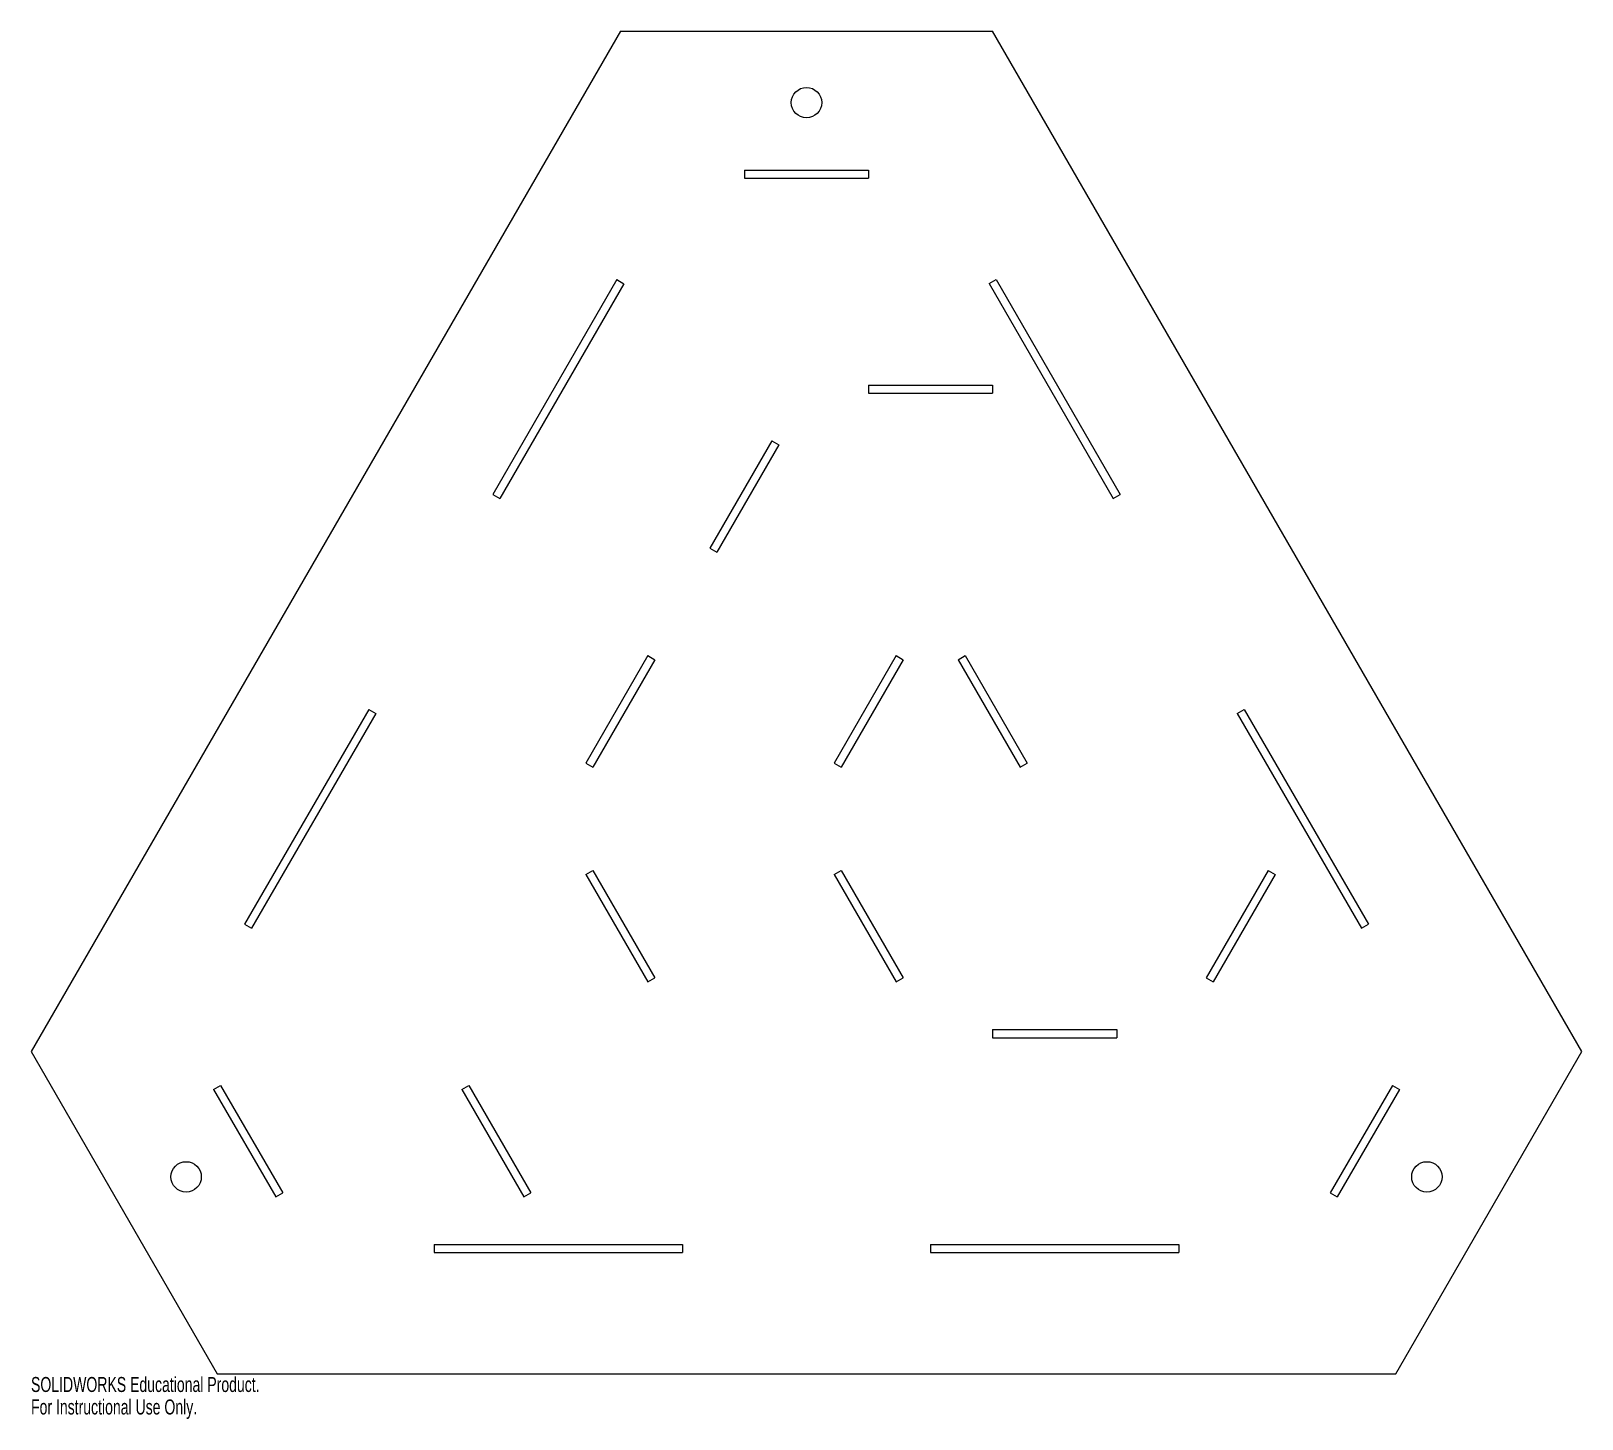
# Model space of a CAD drawing. Header units: millimetres. Extents: x -250 to 250, y -194 to 254.
import ezdxf

# ---------------------------------------------------------------- set-up
doc = ezdxf.new("R2010")
doc.units = ezdxf.units.MM
doc.styles.add('SLDTEXTSTYLE0', font='TXT', dxfattribs={"width": 0.7})

msp = doc.modelspace()

# ---------------------------------------------------------------- linework, layer by layer
at = {"color": 7, "linetype": 'Continuous', "lineweight": 25}
for p, q in [((-60, 254.03), (-250, -75.06)), ((-60, 254.03), (60, 254.03)), ((250, -75.06), (60, 254.03)), ((-20, 209.15), (20, 209.15)), ((-20, 209.15), (-20, 206.55)), ((-20, 206.55), (20, 206.55)), ((20, 209.15), (20, 206.55)), ((-61.13, 173.86), (-101.13, 104.57)), ((-58.87, 172.56), (-98.87, 103.27)), ((-61.13, 173.86), (-58.87, 172.56)), ((58.86, 172.57), (61.12, 173.87)), ((58.86, 172.57), (98.86, 103.29)), ((61.12, 173.87), (101.12, 104.59)), ((20, 139.86), (60, 139.86)), ((20, 139.86), (20, 137.26)), ((20, 137.26), (60, 137.26)), ((60, 139.86), (60, 137.26)), ((-11.13, 121.89), (-31.13, 87.25)), ((-8.87, 120.59), (-28.87, 85.95)), ((-11.13, 121.89), (-8.87, 120.59)), ((-101.13, 104.57), (-98.87, 103.27)), ((98.86, 103.29), (101.12, 104.59)), ((-31.13, 87.25), (-28.87, 85.95)), ((-51.13, 52.61), (-71.13, 17.97)), ((-48.87, 51.31), (-68.87, 16.67)), ((-51.13, 52.61), (-48.87, 51.31)), ((28.87, 52.61), (8.87, 17.97)), ((31.13, 51.31), (11.13, 16.67)), ((28.87, 52.61), (31.13, 51.31)), ((48.87, 51.31), (51.13, 52.61)), ((48.87, 51.31), (68.87, 16.67)), ((51.13, 52.61), (71.13, 17.97)), ((-141.13, 35.29), (-181.13, -33.99)), ((-141.13, 35.29), (-138.87, 33.99)), ((138.87, 33.99), (141.13, 35.29)), ((141.13, 35.29), (181.13, -33.99)), ((-138.87, 33.99), (-178.87, -35.29)), ((138.87, 33.99), (178.87, -35.29)), ((-71.13, 17.97), (-68.87, 16.67)), ((8.87, 17.97), (11.13, 16.67)), ((68.87, 16.67), (71.13, 17.97)), ((-71.13, -17.97), (-68.87, -16.67)), ((-71.13, -17.97), (-51.13, -52.61)), ((-68.87, -16.67), (-48.87, -51.31)), ((8.87, -17.97), (11.13, -16.67)), ((8.87, -17.97), (28.87, -52.61)), ((11.13, -16.67), (31.13, -51.31)), ((148.87, -16.67), (128.87, -51.31)), ((151.13, -17.97), (131.13, -52.61)), ((148.87, -16.67), (151.13, -17.97)), ((-181.13, -33.99), (-178.87, -35.29)), ((178.87, -35.29), (181.13, -33.99)), ((-51.13, -52.61), (-48.87, -51.31)), ((28.87, -52.61), (31.13, -51.31)), ((128.87, -51.31), (131.13, -52.61)), ((60, -67.98), (100, -67.98)), ((60, -67.98), (60, -70.58)), ((100, -67.98), (100, -70.58)), ((60, -70.58), (100, -70.58)), ((-250, -75.06), (-190, -178.98)), ((190, -178.98), (250, -75.06)), ((-191.13, -87.25), (-188.87, -85.95)), ((-191.13, -87.25), (-171.13, -121.89)), ((-188.87, -85.95), (-168.87, -120.59)), ((-111.13, -87.25), (-108.87, -85.95)), ((-111.13, -87.25), (-91.13, -121.89)), ((-108.87, -85.95), (-88.87, -120.59)), ((188.87, -85.95), (168.87, -120.59)), ((191.13, -87.25), (171.13, -121.89)), ((188.87, -85.95), (191.13, -87.25)), ((-171.13, -121.89), (-168.87, -120.59)), ((-91.13, -121.89), (-88.87, -120.59)), ((168.87, -120.59), (171.13, -121.89)), ((-120, -137.26), (-40, -137.26)), ((-120, -137.26), (-120, -139.86)), ((-120, -139.86), (-40, -139.86)), ((-40, -137.26), (-40, -139.86)), ((40, -137.26), (120, -137.26)), ((40, -137.26), (40, -139.86)), ((40, -139.86), (120, -139.86)), ((120, -137.26), (120, -139.86)), ((-190, -178.98), (190, -178.98))]:
    msp.add_line(p, q, dxfattribs=at)
for centre in [(0, 230.94), (-200, -115.47), (200, -115.47)]:
    msp.add_circle(centre, 4.9, dxfattribs=at)

# ---------------------------------------------------------------- texts
at = {"color": 7, "linetype": 'Continuous', "char_height": 4.8336, "attachment_point": 1, "style": 'SLDTEXTSTYLE0'}
for s, insert in [('SOLIDWORKS Educational Product.', (-250, -180)), ('For Instructional Use Only.', (-250, -187.25))]:
    msp.add_mtext(s, dxfattribs=dict(at, insert=insert))

doc.saveas('drawing.dxf')
